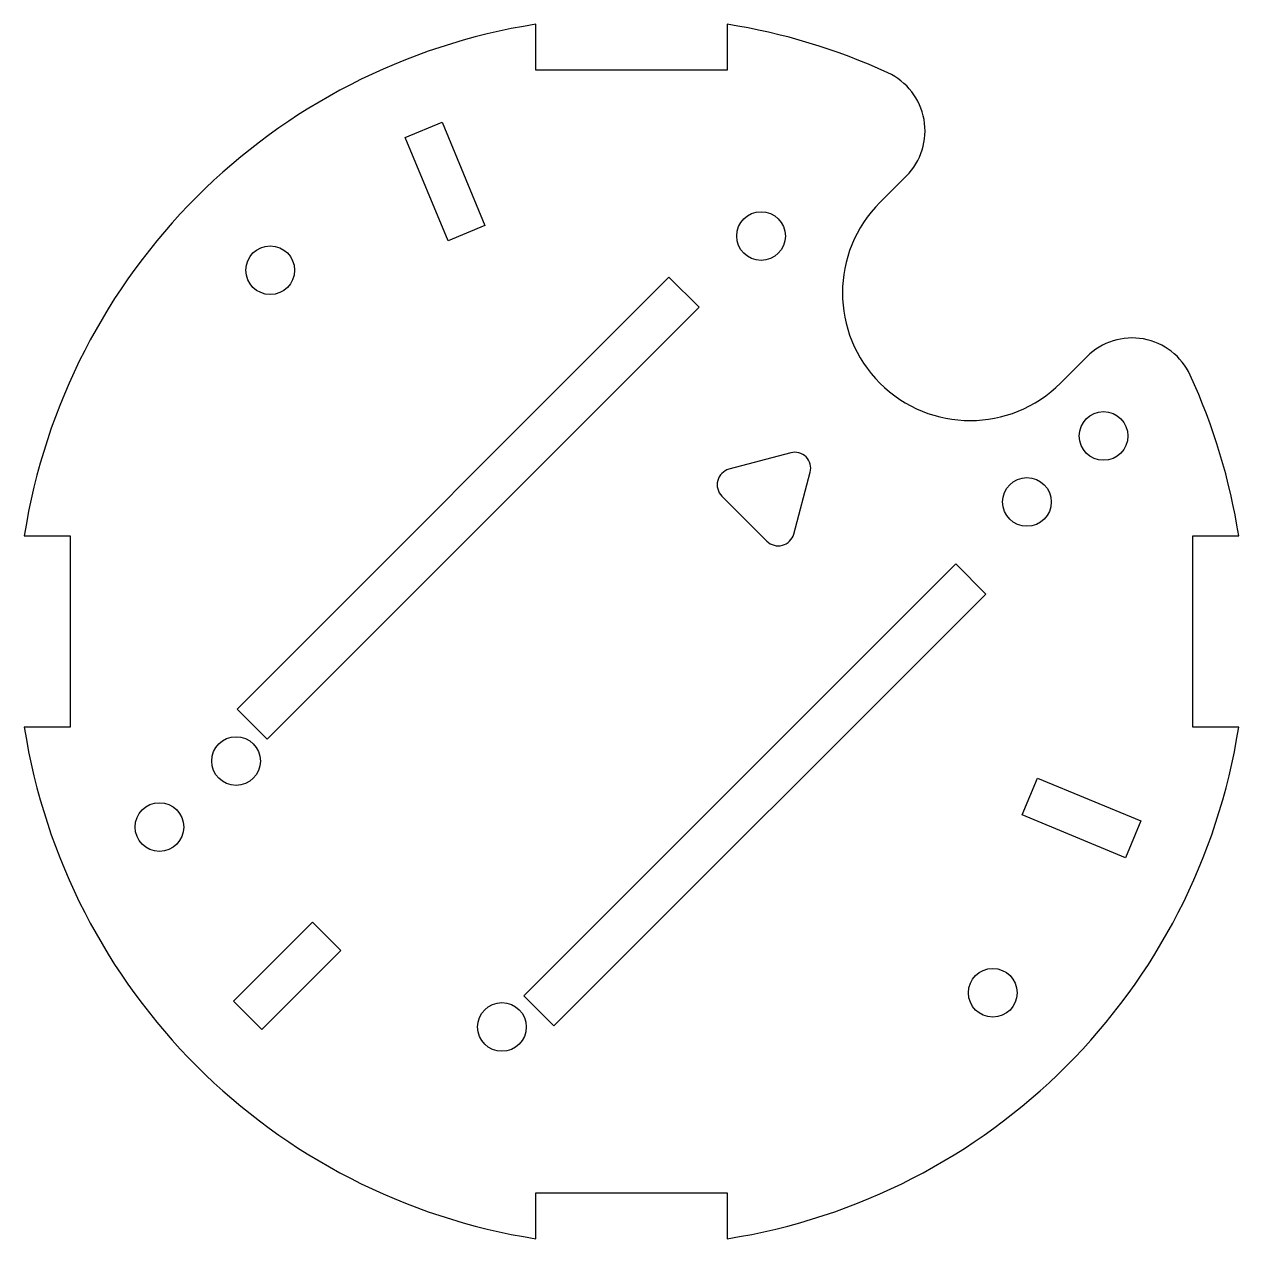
# Model space of a CAD drawing. Header units: millimetres. Extents: x -38 to 38, y -38 to 38.
import ezdxf

# ---------------------------------------------------------------- set-up
doc = ezdxf.new("R2010")
doc.units = ezdxf.units.MM
doc.layers.add('Shape2DView026', color=7, linetype='CONTINUOUS')

msp = doc.modelspace()

# ---------------------------------------------------------------- linework, layer by layer
at = {"layer": 'Shape2DView026'}
for p, q in [((-6, 35.1624), (-6, 38.0296)), ((6, 38.0296), (6, 35.1624)), ((6, 35.1624), (-6, 35.1624)), ((-14.1661, 30.9335), (-11.8564, 31.8903)), ((-11.8564, 31.8903), (-9.1776, 25.4231)), ((-11.4873, 24.4664), (-14.1661, 30.9335)), ((15.5563, 26.8701), (17.2151, 28.5288)), ((-9.1776, 25.4231), (-11.4873, 24.4664)), ((-24.7063, -4.86489), (2.34759, 22.189)), ((2.34759, 22.189), (4.2285, 20.3081)), ((4.2285, 20.3081), (-22.8254, -6.7458)), ((28.5288, 17.2151), (26.8701, 15.5563)), ((9.96885, 11.1936), (6.10514, 10.1583)), ((10.1583, 6.10514), (11.1936, 9.96885)), ((5.65685, 8.48528), (8.48528, 5.65685)), ((-38.0296, 6), (-35.1624, 6)), ((-35.1624, 6), (-35.1624, -6)), ((35.1624, 6), (38.0296, 6)), ((35.1624, -6), (35.1624, 6)), ((-6.7458, -22.8254), (20.3081, 4.2285)), ((20.3081, 4.2285), (22.189, 2.34759)), ((22.189, 2.34759), (-4.86489, -24.7063)), ((-22.8254, -6.7458), (-24.7063, -4.86489)), ((-35.1624, -6), (-38.0296, -6)), ((38.0296, -6), (35.1624, -6)), ((24.4664, -11.4873), (25.4231, -9.1776)), ((25.4231, -9.1776), (31.8903, -11.8564)), ((30.9335, -14.1661), (24.4664, -11.4873)), ((31.8903, -11.8564), (30.9335, -14.1661)), ((-24.9255, -23.1577), (-19.9758, -18.208)), ((-19.9758, -18.208), (-18.208, -19.9758)), ((-18.208, -19.9758), (-23.1577, -24.9255)), ((-23.1577, -24.9255), (-24.9255, -23.1577)), ((-4.86489, -24.7063), (-6.7458, -22.8254)), ((-6, -38.0296), (-6, -35.1624)), ((-6, -35.1624), (6, -35.1624)), ((6, -35.1624), (6, -38.0296))]:
    msp.add_line(p, q, dxfattribs=at)
for centre in [(8.11405, 24.7664), (-22.6274, 22.6274), (29.5641, 12.2459), (24.7664, 8.11405), (-24.7664, -8.11405), (-29.5641, -12.2459), (22.6274, -22.6274), (-8.11405, -24.7664)]:
    msp.add_circle(centre, 1.525, dxfattribs=at)
for centre, radius, start, end in [((0, 0), 38.5, 98.9658, 171.034), ((0, 0), 38.5, 65.3544, 81.0342), ((14.3866, 31.3572), 4, -45, 65.3544), ((21.2132, 21.2132), 8, 135, -45), ((31.3572, 14.3866), 4, 24.6456, 135), ((0, 0), 38.5, 8.96576, 24.6456), ((10.2277, 10.2277), 1, -15, 105), ((6.36396, 9.19239), 1, 105, -135), ((9.19239, 6.36396), 1, -135, -15), ((0, 0), 38.5, -171.034, -98.9658), ((0, 0), 38.5, -81.0342, -8.96576)]:
    msp.add_arc(centre, radius, start, end, dxfattribs=at)

doc.saveas('drawing.dxf')
